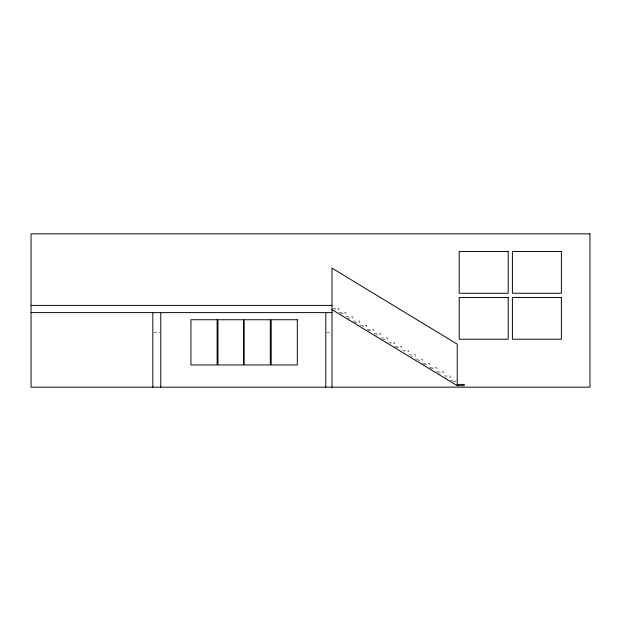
<?xml version="1.0" encoding="UTF-8"?>
<svg xmlns="http://www.w3.org/2000/svg" width="621" height="621" viewBox="0 0 621 621"><rect width="100%" height="100%" fill="white"/><g stroke="black" fill="none" stroke-linecap="round" stroke-linejoin="round"><path stroke-width="0.47" stroke-dasharray="3.1 2.33" d="M332.864 308.389L338.957 308.389L338.957 309.631L334.603 309.631M338.957 312.611L345.913 312.611L345.913 313.853L339.827 313.853M345.913 316.834L352.868 316.834L352.868 318.076L346.782 318.076M352.868 321.065L359.831 321.065L359.831 322.307L353.737 322.307M359.831 325.288L366.786 325.288L366.786 326.53L362.439 326.53M366.786 329.51L373.749 329.51L373.749 330.752L367.655 330.752M153.705 332.243L159.892 332.243M326.669 332.243L331.109 332.243M373.749 333.733L380.704 333.733L380.704 334.975L374.618 334.975M380.704 337.964L387.659 337.964L387.659 339.206L382.443 339.206M388.529 342.187L394.622 342.187L394.622 343.429L390.275 343.429M394.622 346.409L401.577 346.409L401.577 347.651L394.622 347.651M402.447 350.632L408.54 350.632L408.54 351.874L404.186 351.874M408.54 354.863L415.496 354.863L415.496 356.105L411.149 356.105M415.496 359.085L422.451 359.085L422.451 360.327L418.104 360.327M422.451 363.308L429.414 363.308L429.414 364.55L423.32 364.55M429.414 367.531L436.369 367.531L436.369 368.773L430.283 368.773M436.369 371.762L443.332 371.762L443.332 373.004L437.238 373.004M444.201 375.984L450.287 375.984L450.287 377.226L445.94 377.226M450.287 380.207L456.373 380.207M452.895 381.449L456.373 381.449"/><path stroke-width="0.93" d="M31.05 305.408L331.994 305.408M31.05 312.611L331.994 312.611M457.242 384.43L464.205 384.43L464.205 385.672L457.242 385.672L331.994 309.631M457.242 385.672L457.242 344.174L331.994 268.132L331.994 387.162M325.784 312.611L325.784 387.162M160.769 312.611L160.769 387.162M152.82 312.611L152.82 387.162M589.95 233.838L31.05 233.838L31.05 387.162L589.95 387.162L589.95 233.838M508.18 251.497L459.206 251.497L459.206 293.252L508.18 293.252L508.18 251.497M561.376 251.497L512.403 251.497L512.403 293.252L561.376 293.252L561.376 251.497M508.18 297.475L459.206 297.475L459.206 339.221L508.18 339.221L508.18 297.475M561.376 297.475L512.403 297.475L512.403 339.221L561.376 339.221L561.376 297.475M217.125 319.745L190.942 319.745L190.942 364.969L217.125 364.969L217.125 319.745M243.455 319.745L217.963 319.745L217.963 364.969L243.455 364.969L243.455 319.745M270.314 319.745L244.185 319.745L244.185 364.969L270.314 364.969L270.314 319.745M297.312 319.745L271.183 319.745L271.183 364.969L297.312 364.969L297.312 319.745"/></g></svg>
